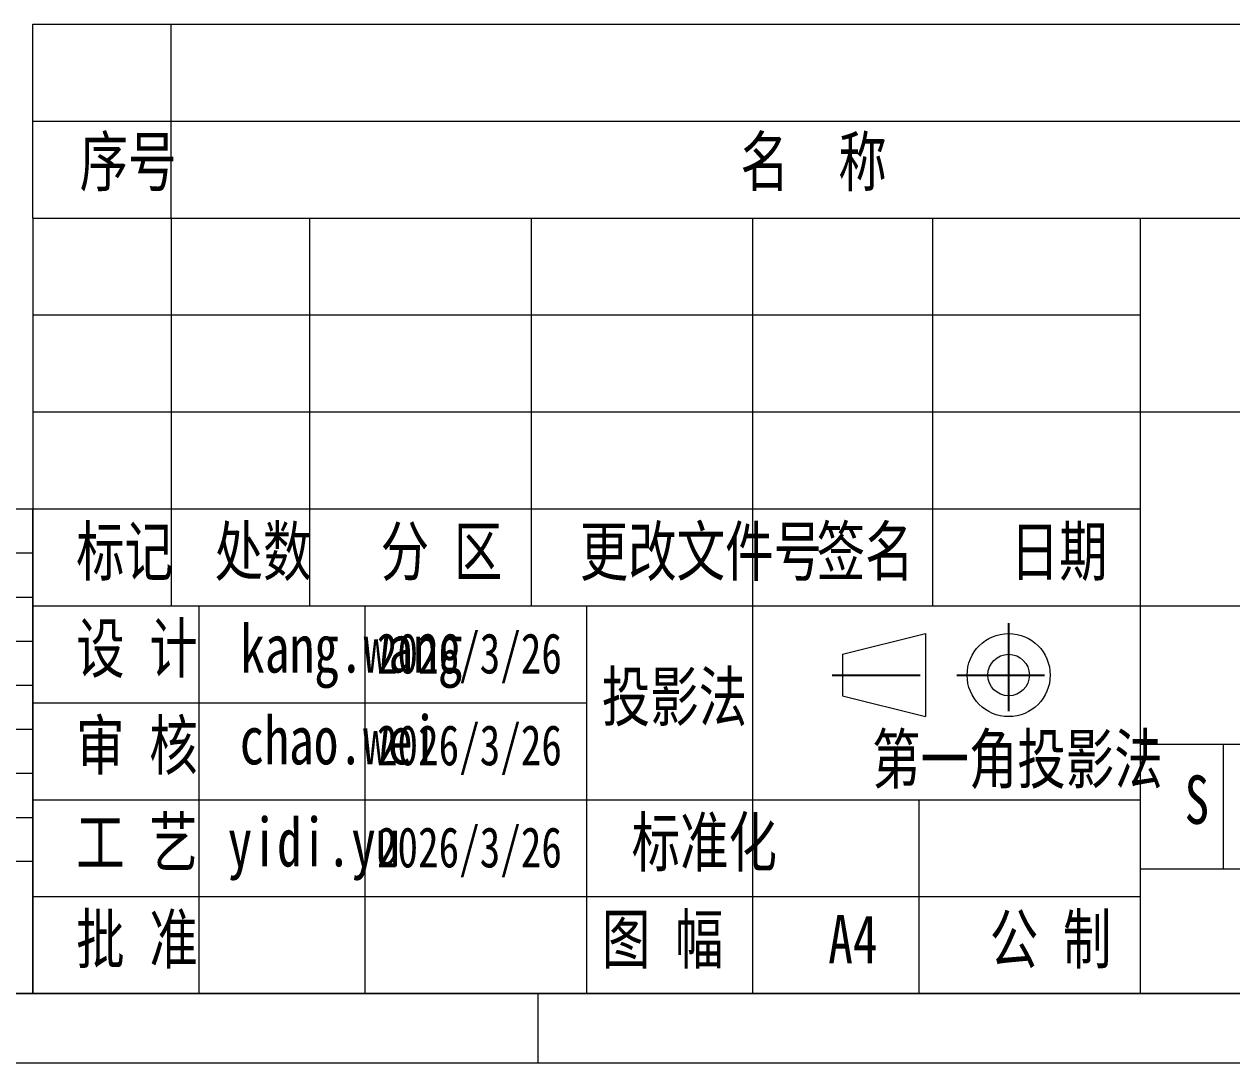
# Model space of a CAD drawing. Header units: millimetres. Extents: x 0 to 297, y 0 to 210.
# Drawn here: x 111.4 to 198.6, y 0 to 75 of the extents above; entities that cross this region are included whole.
import ezdxf

# ---------------------------------------------------------------- set-up
doc = ezdxf.new("R2010")
doc.units = ezdxf.units.MM
doc.linetypes.add('CENTER', pattern=[10.16, 6.35, -1.27, 1.27, -1.27])
doc.styles.add('SLDTEXTSTYLE0', font='HYSWLONGFANGSONG.TTF', dxfattribs={"bigfont": 'bigfont'})
doc.styles.add('SLDTEXTSTYLE1', font='HYSWLONGFANGSONG.TTF')

msp = doc.modelspace()

# ---------------------------------------------------------------- linework, layer by layer
at = {"color": 7, "linetype": 'Continuous', "lineweight": 18}
for p, q in [((112, 61), (112, 75)), ((112, 75), (292, 75)), ((122, 61), (122, 75)), ((112, 68), (292, 68)), ((112, 61), (292, 61)), ((112, 61), (112, 5)), ((112, 61), (292, 61)), ((122, 61), (122, 33)), ((132, 61), (132, 33)), ((148, 61), (148, 33)), ((164, 61), (164, 5)), ((177, 61), (177, 33)), ((192, 61), (192, 5)), ((112, 54), (192, 54)), ((112, 47), (242, 47)), ((26.335, 39.999), (112, 39.999)), ((112, 40), (192, 40)), ((112, 5), (112, 39.999)), ((49.356, 36.817), (112, 36.817)), ((26.335, 33.636), (112, 33.636)), ((112, 33), (242, 33)), ((124, 33), (124, 5)), ((136, 33), (136, 5)), ((152, 33), (152, 5)), ((170.5, 29.5), (176.5, 31)), ((176.5, 31), (176.5, 25)), ((26.335, 30.454), (112, 30.454)), ((170.5, 29.5), (170.5, 26.5)), ((26.335, 27.272), (112, 27.272)), ((170.5, 26.5), (176.5, 25)), ((112, 26), (152, 26)), ((26.335, 24.09), (112, 24.09)), ((192, 23), (292, 23)), ((198, 23), (198, 14)), ((26.335, 20.909), (112, 20.909)), ((112, 19), (192, 19)), ((176, 19), (176, 5)), ((26.335, 17.727), (112, 17.727)), ((112, 14.545), (26.335, 14.545)), ((192, 14), (242, 14)), ((112, 12), (192, 12)), ((292, 5), (25, 5)), ((26.335, 5), (112, 5)), ((112, 5), (292, 5)), ((148.5, 0), (148.5, 5)), ((0, 0), (297, 0))]:
    msp.add_line(p, q, dxfattribs=at)
at = {"color": 2, "linetype": 'CENTER', "true_color": 0xffff00}
for p, q in [((182.5, 31.75), (182.5, 24.25)), ((169.75, 28), (177.25, 28)), ((178.75, 28), (186.25, 28))]:
    msp.add_line(p, q, dxfattribs=at)
at = {"color": 7, "linetype": 'Continuous', "lineweight": 18}
for radius in [3, 1.5]:
    msp.add_circle((182.5, 28), radius, dxfattribs=at)

# ---------------------------------------------------------------- texts
at = {"color": 7, "linetype": 'Continuous', "lineweight": 18, "true_color": 0xffffff}
for s, insert, char_height, attachment_point, style in [('序号', (118.888, 66.825), 3.5, 2, 'SLDTEXTSTYLE0'), ('名  称', (168.414, 66.825), 3.5, 2, 'SLDTEXTSTYLE0'), ('标记', (118.635, 38.685), 3.5, 2, 'SLDTEXTSTYLE0'), ('处数', (128.637, 38.685), 3.5, 2, 'SLDTEXTSTYLE0'), ('分 区', (141.525, 38.685), 3.5, 2, 'SLDTEXTSTYLE0'), ('更改文件号', (160.264, 38.685), 3.5, 2, 'SLDTEXTSTYLE0'), ('签名', (172.135, 38.685), 3.5, 2, 'SLDTEXTSTYLE0'), ('日期', (186.137, 38.685), 3.5, 2, 'SLDTEXTSTYLE0'), ('设 计', (119.525, 31.685), 3.5, 2, 'SLDTEXTSTYLE0'), ('kang.wang', (135.014, 31.685), 3.5, 2, 'SLDTEXTSTYLE1'), ('2026/3/26', (136.864, 31.02), 2.9104, 1, 'SLDTEXTSTYLE1'), ('投影法', (153.11, 28.185), 3.5, 1, 'SLDTEXTSTYLE0'), ('审 核', (119.525, 24.685), 3.5, 2, 'SLDTEXTSTYLE0'), ('chao.wei', (134.083, 25.057), 3.5, 2, 'SLDTEXTSTYLE1'), ('2026/3/26', (136.864, 24.393), 2.9104, 1, 'SLDTEXTSTYLE1'), ('第一角投影法', (183.13, 23.685), 3.5, 2, 'SLDTEXTSTYLE0'), ('S', (196.1, 20.755), 3.5, 2, 'SLDTEXTSTYLE1'), ('工 艺', (119.525, 17.685), 3.5, 2, 'SLDTEXTSTYLE0'), ('yidi.yu', (132.327, 17.685), 3.5, 2, 'SLDTEXTSTYLE1'), ('标准化', (160.512, 17.685), 3.5, 2, 'SLDTEXTSTYLE0'), ('2026/3/26', (136.864, 17.02), 2.9104, 1, 'SLDTEXTSTYLE1'), ('批 准', (119.528, 10.685), 3.5, 2, 'SLDTEXTSTYLE0'), ('图 幅', (153.11, 10.685), 3.5, 1, 'SLDTEXTSTYLE0'), ('A4', (171.249, 10.685), 3.5, 2, 'SLDTEXTSTYLE1'), ('公 制', (185.525, 10.685), 3.5, 2, 'SLDTEXTSTYLE0')]:
    msp.add_mtext(s, dxfattribs=dict(at, insert=insert, char_height=char_height, attachment_point=attachment_point, style=style))

doc.saveas('drawing.dxf')
